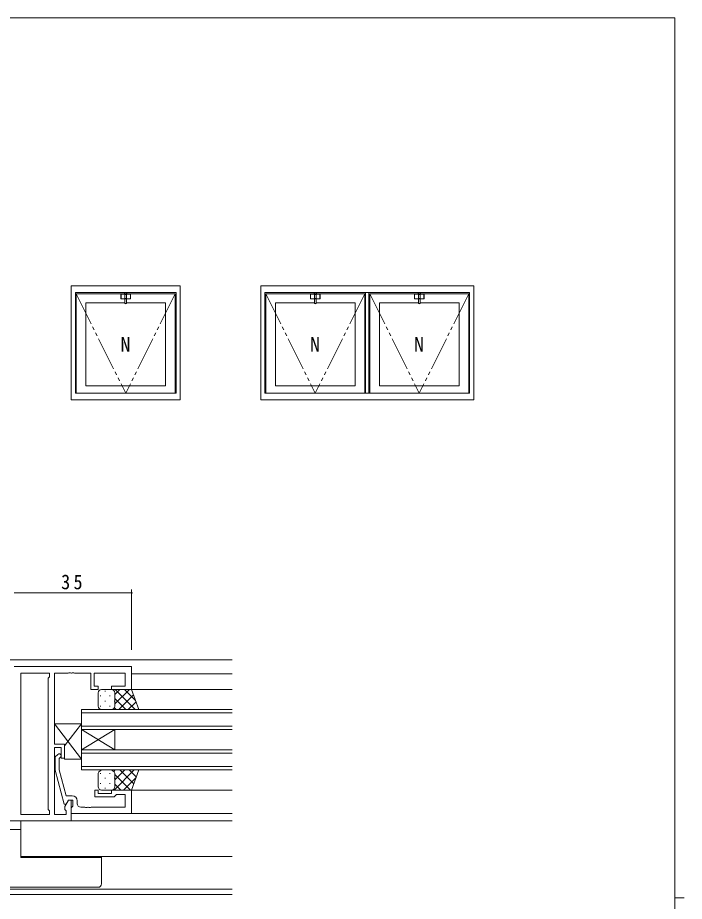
# Model space of a CAD drawing. Units: millimetres on the paper. Extents: x -397 to 397, y -282 to 282.
# Drawn here: x 180.1 to 378.9, y 15.8 to 279.3 of the extents above; entities that cross this region are included whole.
import ezdxf
from ezdxf.enums import TextEntityAlignment as Align

# ---------------------------------------------------------------- set-up
doc = ezdxf.new("R2010")
doc.units = ezdxf.units.MM
doc.linetypes.add('USER3', pattern=[15, 10, -1, 1, -1, 1, -1])
for name, color, linetype, lineweight in [('0-1_YKK_ZWAK', 7, 'Continuous', 18), ('0-3_YKK_D', 6, 'Continuous', 18), ('0-4_YKK_11', 7, 'Continuous', 18), ('0-5_YKK_12', 2, 'Continuous', 18), ('0-6_YKK_A1', 4, 'Continuous', 18), ('0-7_YKK_13', 4, 'Continuous', 18)]:
    doc.layers.add(name, color=color, linetype=linetype, lineweight=lineweight)
doc.styles.add('ＭＳ ゴシック', font='')
doc.styles.get('ＭＳ ゴシック').set_extended_font_data('MS Gothic')

msp = doc.modelspace()

# ---------------------------------------------------------------- linework, layer by layer
at = {"layer": '0-1_YKK_ZWAK'}
for p, q in [((376.092, 279.312), (-393.908, 279.312)), ((376.092, 279.312), (376.092, -245.688)), ((376.092, 16.812), (378.892, 16.812))]:
    msp.add_line(p, q, dxfattribs=at)
at = {"layer": '0-3_YKK_D'}
for p, q in [((214.12, 90.795), (214.12, 108.795)), ((179.12, 107.795), (214.12, 107.795))]:
    msp.add_line(p, q, dxfattribs=at)
for start, end in [(0, 180), (180, 0)]:
    msp.add_arc((214.12, 107.795), 0.106, start, end, dxfattribs=at)
at = {"layer": '0-4_YKK_11'}
for p, q in [((214.12, 85.795), (179.12, 85.795)), ((214.12, 78.995), (214.12, 85.795)), ((181.05, 83.865), (181.05, 41.725)), ((189.62, 83.865), (181.05, 83.865)), ((181.05, 83.865), (181.05, 41.725)), ((189.19, 82.365), (189.62, 82.795)), ((189.19, 43.225), (189.19, 82.365)), ((189.62, 82.795), (189.62, 83.865)), ((191.12, 83.865), (195.162, 83.865)), ((191.12, 62.695), (191.12, 83.865)), ((195.162, 83.865), (195.345, 83.985)), ((195.345, 83.985), (195.895, 83.985)), ((195.895, 83.985), (196.078, 83.865)), ((196.078, 83.865), (196.162, 83.865)), ((196.162, 83.865), (196.345, 83.985)), ((196.345, 83.985), (196.895, 83.985)), ((196.895, 83.985), (197.078, 83.865)), ((197.078, 83.865), (201.92, 83.865)), ((201.92, 83.865), (201.92, 78.995)), ((202.92, 83.865), (212.19, 83.865)), ((202.92, 79.995), (202.92, 83.865)), ((212.19, 83.865), (212.19, 79.995)), ((204.12, 79.995), (202.92, 79.995)), ((204.12, 78.995), (204.12, 79.995)), ((208.12, 79.995), (208.12, 78.995)), ((212.19, 79.995), (208.12, 79.995)), ((201.92, 78.995), (204.12, 78.995)), ((208.12, 78.995), (214.12, 78.995)), ((194.12, 62.695), (191.12, 62.695)), ((191.12, 61.695), (193.12, 61.695)), ((191.12, 41.725), (191.12, 61.695)), ((193.12, 61.695), (193.12, 58.495)), ((194.12, 58.495), (194.12, 62.695)), ((192.096, 59.619), (191.32, 58.843)), ((191.32, 58.843), (191.32, 54.898)), ((192.52, 58.346), (192.944, 58.771)), ((192.52, 55.056), (192.52, 58.346)), ((193.12, 58.495), (194.12, 58.495)), ((191.32, 54.898), (194.027, 44.795)), ((194.599, 47.295), (192.52, 55.056)), ((203.12, 48.995), (203.12, 46.995)), ((204.12, 48.995), (203.12, 48.995)), ((204.12, 47.995), (204.12, 48.995)), ((208.12, 47.995), (204.12, 47.995)), ((208.12, 48.995), (208.12, 47.995)), ((214.12, 48.995), (208.12, 48.995)), ((208.92, 46.995), (209.42, 47.495)), ((209.42, 47.495), (209.62, 47.695)), ((209.62, 47.695), (212.19, 47.695)), ((212.19, 47.695), (212.19, 43.925)), ((214.12, 41.995), (214.12, 48.995)), ((195.32, 45.995), (194.19, 44.038)), ((196.42, 47.295), (194.599, 47.295)), ((194.627, 44.795), (195.32, 45.995)), ((196.12, 45.995), (195.32, 45.995)), ((195.32, 45.995), (196.62, 45.995)), ((196.12, 39.795), (196.12, 45.995)), ((196.62, 45.995), (196.62, 44.195)), ((197.92, 44.925), (197.92, 45.795)), ((203.12, 46.995), (208.92, 46.995)), ((189.62, 42.795), (189.19, 43.225)), ((189.62, 41.725), (189.62, 42.795)), ((194.027, 44.795), (194.627, 44.795)), ((194.19, 44.038), (194.19, 43.225)), ((194.19, 43.225), (194.62, 42.795)), ((194.62, 42.795), (194.62, 41.725)), ((196.42, 43.995), (196.12, 43.695)), ((196.12, 43.695), (196.12, 41.995)), ((196.62, 44.195), (196.42, 43.995)), ((200.162, 43.925), (198.92, 43.925)), ((200.345, 43.805), (200.162, 43.925)), ((200.895, 43.805), (200.345, 43.805)), ((201.078, 43.925), (200.895, 43.805)), ((201.162, 43.925), (201.078, 43.925)), ((201.345, 43.805), (201.162, 43.925)), ((201.895, 43.805), (201.345, 43.805)), ((202.078, 43.925), (201.895, 43.805)), ((212.19, 43.925), (202.078, 43.925)), ((156.12, 39.795), (196.12, 39.795)), ((181.05, 41.725), (189.62, 41.725)), ((194.62, 41.725), (191.12, 41.725)), ((196.12, 41.995), (214.12, 41.995))]:
    msp.add_line(p, q, dxfattribs=at)
for centre, radius, start, end in [((192.52, 59.195), 0.6, 314.99999, 135.00001), ((196.42, 45.795), 1.5, 0.00001, 89.99999), ((198.92, 44.925), 1, 180.00001, 269.99999)]:
    msp.add_arc(centre, radius, start, end, dxfattribs=at)
at = {"layer": '0-5_YKK_12'}
for p, q in [((244.12, 87.795), (38.12, 87.795)), ((244.12, 83.595), (214.12, 83.595)), ((213.62, 78.995), (244.12, 78.995)), ((199.12, 72.995), (199.12, 66.995)), ((244.12, 72.995), (199.12, 72.995)), ((199.12, 71.995), (244.12, 71.995)), ((244.12, 67.995), (199.12, 67.995)), ((199.12, 60.995), (209.12, 66.995)), ((199.12, 66.995), (209.12, 60.995)), ((199.12, 66.995), (199.12, 60.995)), ((199.12, 66.995), (244.12, 66.995)), ((209.12, 66.995), (209.12, 60.995)), ((199.12, 60.995), (199.12, 54.995)), ((244.12, 60.995), (199.12, 60.995)), ((199.12, 59.995), (244.12, 59.995)), ((244.12, 55.995), (199.12, 55.995)), ((199.12, 54.995), (244.12, 54.995)), ((244.12, 48.996), (213.82, 48.996)), ((181.05, 39.795), (181.05, 29.196)), ((244.12, 39.795), (195.682, 39.795)), ((244.12, 41.995), (196.42, 41.995)), ((244.12, 29.196), (181.05, 29.196)), ((38.12, 19.425), (244.12, 19.425)), ((244.12, 17.795), (38.12, 17.795))]:
    msp.add_line(p, q, dxfattribs=at)
at = {"layer": '0-6_YKK_A1'}
for p, q in [((228.595, 165.312), (228.595, 199.312)), ((197.345, 167.312), (197.345, 197.312)), ((197.345, 197.312), (227.345, 197.312)), ((197.595, 167.312), (197.595, 196.962)), ((197.595, 196.962), (212.07, 196.962)), ((210.898, 196.772), (210.898, 195.552)), ((210.948, 195.604), (210.948, 196.721)), ((210.998, 196.872), (213.693, 196.872)), ((213.693, 195.452), (210.998, 195.452)), ((212.07, 196.81), (211.045, 196.821)), ((212.07, 195.514), (211.045, 195.504)), ((211.935, 195.45), (211.935, 195.513)), ((211.935, 195.478), (212.07, 195.478)), ((212.07, 195.45), (211.935, 195.45)), ((212.013, 196.872), (212.013, 197.162)), ((212.17, 197.162), (212.013, 197.162)), ((212.678, 195.512), (212.013, 195.512)), ((212.063, 197.162), (212.063, 196.872)), ((212.063, 196.962), (212.07, 196.962)), ((212.07, 196.872), (212.07, 197.187)), ((212.07, 196.759), (212.07, 195.573)), ((212.07, 194.08), (212.07, 195.512)), ((212.595, 197.212), (212.095, 197.212)), ((212.57, 196.809), (212.12, 196.809)), ((212.57, 195.523), (212.12, 195.523)), ((212.57, 195.483), (212.12, 195.483)), ((212.17, 197.212), (212.17, 197.162)), ((212.17, 197.212), (212.52, 197.212)), ((212.52, 197.212), (212.52, 197.162)), ((212.678, 197.162), (212.52, 197.162)), ((212.62, 196.872), (212.62, 197.187)), ((212.62, 196.962), (227.095, 196.962)), ((212.62, 196.962), (212.628, 196.962)), ((212.62, 196.81), (213.645, 196.821)), ((212.62, 196.759), (212.62, 195.573)), ((212.62, 195.514), (213.645, 195.504)), ((212.62, 194.08), (212.62, 195.512)), ((212.62, 195.478), (212.755, 195.478)), ((212.755, 195.45), (212.62, 195.45)), ((212.628, 197.162), (212.628, 196.872)), ((212.678, 197.162), (212.678, 196.872)), ((212.755, 195.45), (212.755, 195.513)), ((213.742, 195.604), (213.742, 196.721)), ((213.793, 196.772), (213.793, 195.552)), ((227.095, 167.312), (227.095, 196.962)), ((227.345, 167.312), (227.345, 197.312)), ((314.87, 197.312), (253.87, 197.312)), ((253.87, 167.312), (253.87, 197.312)), ((254.12, 167.312), (254.12, 196.962)), ((254.12, 196.962), (268.595, 196.962)), ((267.422, 196.772), (267.422, 195.552)), ((267.473, 195.604), (267.473, 196.721)), ((267.522, 196.872), (270.217, 196.872)), ((270.217, 195.452), (267.522, 195.452)), ((268.595, 196.81), (267.57, 196.821)), ((268.595, 195.514), (267.57, 195.504)), ((268.46, 195.45), (268.46, 195.513)), ((268.46, 195.478), (268.595, 195.478)), ((268.595, 195.45), (268.46, 195.45)), ((268.537, 196.872), (268.537, 197.162)), ((268.695, 197.162), (268.537, 197.162)), ((269.202, 195.512), (268.537, 195.512)), ((268.587, 197.162), (268.587, 196.872)), ((268.587, 196.962), (268.595, 196.962)), ((268.595, 196.872), (268.595, 197.187)), ((268.595, 196.759), (268.595, 195.573)), ((268.595, 194.08), (268.595, 195.512)), ((269.12, 197.212), (268.62, 197.212)), ((269.095, 196.809), (268.645, 196.809)), ((269.095, 195.523), (268.645, 195.523)), ((269.095, 195.483), (268.645, 195.483)), ((268.695, 197.212), (268.695, 197.162)), ((268.695, 197.212), (269.045, 197.212)), ((269.045, 197.212), (269.045, 197.162)), ((269.202, 197.162), (269.045, 197.162)), ((269.145, 196.872), (269.145, 197.187)), ((269.145, 196.962), (283.62, 196.962)), ((269.145, 196.962), (269.152, 196.962)), ((269.145, 196.81), (270.17, 196.821)), ((269.145, 196.759), (269.145, 195.573)), ((269.145, 195.514), (270.17, 195.504)), ((269.145, 194.08), (269.145, 195.512)), ((269.145, 195.478), (269.28, 195.478)), ((269.28, 195.45), (269.145, 195.45)), ((269.152, 197.162), (269.152, 196.872)), ((269.202, 197.162), (269.202, 196.872)), ((269.28, 195.45), (269.28, 195.513)), ((270.267, 195.604), (270.267, 196.721)), ((270.317, 196.772), (270.317, 195.552)), ((283.62, 167.312), (283.62, 196.962)), ((283.87, 167.312), (283.87, 197.312)), ((284.87, 167.312), (284.87, 197.312)), ((299.595, 196.962), (285.12, 196.962)), ((285.12, 167.312), (285.12, 196.962)), ((298.422, 196.772), (298.422, 195.552)), ((298.422, 196.772), (298.422, 195.552)), ((298.422, 196.772), (298.422, 195.552)), ((298.473, 195.604), (298.473, 196.721)), ((298.473, 195.604), (298.473, 196.721)), ((298.473, 195.604), (298.473, 196.721)), ((298.522, 196.872), (301.217, 196.872)), ((298.522, 196.872), (301.217, 196.872)), ((298.522, 196.872), (301.217, 196.872)), ((301.217, 195.452), (298.522, 195.452)), ((301.217, 195.452), (298.522, 195.452)), ((301.217, 195.452), (298.522, 195.452)), ((299.595, 196.81), (298.57, 196.821)), ((299.595, 196.81), (298.57, 196.821)), ((299.595, 196.81), (298.57, 196.821)), ((299.595, 195.514), (298.57, 195.504)), ((299.595, 195.514), (298.57, 195.504)), ((299.595, 195.514), (298.57, 195.504)), ((299.46, 195.45), (299.46, 195.513)), ((299.46, 195.45), (299.46, 195.513)), ((299.46, 195.45), (299.46, 195.513)), ((299.46, 195.478), (299.595, 195.478)), ((299.46, 195.478), (299.595, 195.478)), ((299.46, 195.478), (299.595, 195.478)), ((299.595, 195.45), (299.46, 195.45)), ((299.595, 195.45), (299.46, 195.45)), ((299.595, 195.45), (299.46, 195.45)), ((299.537, 196.872), (299.537, 197.162)), ((299.695, 197.162), (299.537, 197.162)), ((299.537, 196.872), (299.537, 197.162)), ((299.695, 197.162), (299.537, 197.162)), ((299.537, 196.872), (299.537, 197.162)), ((299.695, 197.162), (299.537, 197.162)), ((300.202, 195.512), (299.537, 195.512)), ((300.202, 195.512), (299.537, 195.512)), ((300.202, 195.512), (299.537, 195.512)), ((299.587, 197.162), (299.587, 196.872)), ((299.587, 197.162), (299.587, 196.872)), ((299.587, 197.162), (299.587, 196.872)), ((299.587, 196.962), (299.595, 196.962)), ((299.587, 196.962), (299.595, 196.962)), ((299.587, 196.962), (299.595, 196.962)), ((299.595, 196.872), (299.595, 197.187)), ((299.595, 196.872), (299.595, 197.187)), ((299.595, 196.872), (299.595, 197.187)), ((299.595, 196.759), (299.595, 195.573)), ((299.595, 196.759), (299.595, 195.573)), ((299.595, 196.759), (299.595, 195.573)), ((299.595, 194.08), (299.595, 195.512)), ((299.595, 194.08), (299.595, 195.512)), ((299.595, 194.08), (299.595, 195.512)), ((300.12, 197.212), (299.62, 197.212)), ((300.12, 197.212), (299.62, 197.212)), ((300.12, 197.212), (299.62, 197.212)), ((300.095, 196.809), (299.645, 196.809)), ((300.095, 196.809), (299.645, 196.809)), ((300.095, 196.809), (299.645, 196.809)), ((300.095, 195.523), (299.645, 195.523)), ((300.095, 195.523), (299.645, 195.523)), ((300.095, 195.523), (299.645, 195.523)), ((300.095, 195.483), (299.645, 195.483)), ((300.095, 195.483), (299.645, 195.483)), ((300.095, 195.483), (299.645, 195.483)), ((299.695, 197.212), (299.695, 197.162)), ((299.695, 197.212), (300.045, 197.212)), ((299.695, 197.212), (299.695, 197.162)), ((299.695, 197.212), (300.045, 197.212)), ((299.695, 197.212), (299.695, 197.162)), ((299.695, 197.212), (300.045, 197.212)), ((300.045, 197.212), (300.045, 197.162)), ((300.045, 197.212), (300.045, 197.162)), ((300.045, 197.212), (300.045, 197.162)), ((300.202, 197.162), (300.045, 197.162)), ((300.202, 197.162), (300.045, 197.162)), ((300.202, 197.162), (300.045, 197.162)), ((300.145, 196.872), (300.145, 197.187)), ((300.145, 196.872), (300.145, 197.187)), ((300.145, 196.872), (300.145, 197.187)), ((300.145, 196.962), (300.152, 196.962)), ((300.145, 196.962), (300.152, 196.962)), ((300.145, 196.962), (300.152, 196.962)), ((314.62, 196.962), (300.145, 196.962)), ((300.145, 196.81), (301.17, 196.821)), ((300.145, 196.81), (301.17, 196.821)), ((300.145, 196.81), (301.17, 196.821)), ((300.145, 196.759), (300.145, 195.573)), ((300.145, 196.759), (300.145, 195.573)), ((300.145, 196.759), (300.145, 195.573)), ((300.145, 195.514), (301.17, 195.504)), ((300.145, 195.514), (301.17, 195.504)), ((300.145, 195.514), (301.17, 195.504)), ((300.145, 194.08), (300.145, 195.512)), ((300.145, 194.08), (300.145, 195.512)), ((300.145, 194.08), (300.145, 195.512)), ((300.145, 195.478), (300.28, 195.478)), ((300.145, 195.478), (300.28, 195.478)), ((300.145, 195.478), (300.28, 195.478)), ((300.28, 195.45), (300.145, 195.45)), ((300.28, 195.45), (300.145, 195.45)), ((300.28, 195.45), (300.145, 195.45)), ((300.152, 197.162), (300.152, 196.872)), ((300.152, 197.162), (300.152, 196.872)), ((300.152, 197.162), (300.152, 196.872)), ((300.202, 197.162), (300.202, 196.872)), ((300.202, 197.162), (300.202, 196.872)), ((300.202, 197.162), (300.202, 196.872)), ((300.28, 195.45), (300.28, 195.513)), ((300.28, 195.45), (300.28, 195.513)), ((300.28, 195.45), (300.28, 195.513)), ((301.267, 195.604), (301.267, 196.721)), ((301.267, 195.604), (301.267, 196.721)), ((301.267, 195.604), (301.267, 196.721)), ((301.317, 196.772), (301.317, 195.552)), ((301.317, 196.772), (301.317, 195.552)), ((301.317, 196.772), (301.317, 195.552)), ((314.62, 167.312), (314.62, 196.962)), ((314.87, 167.312), (314.87, 197.312)), ((200.495, 169.562), (200.495, 194.262)), ((200.495, 194.262), (212.07, 194.262)), ((212.62, 194.262), (224.195, 194.262)), ((224.195, 169.562), (224.195, 194.262)), ((257.02, 169.562), (257.02, 194.262)), ((257.02, 194.262), (268.595, 194.262)), ((269.145, 194.262), (280.72, 194.262)), ((280.72, 169.562), (280.72, 194.262)), ((299.595, 194.262), (288.02, 194.262)), ((288.02, 169.562), (288.02, 194.262)), ((311.72, 194.262), (300.145, 194.262)), ((311.72, 169.562), (311.72, 194.262)), ((200.495, 169.562), (224.195, 169.562)), ((257.02, 169.562), (280.72, 169.562)), ((311.72, 169.562), (288.02, 169.562)), ((197.345, 167.312), (227.345, 167.312)), ((314.87, 167.312), (253.87, 167.312)), ((196.095, 165.312), (228.595, 165.312)), ((252.62, 165.312), (283.62, 165.312)), ((316.12, 165.312), (283.62, 165.312))]:
    msp.add_line(p, q, dxfattribs=at)
at = {"layer": '0-6_YKK_A1', "linetype": 'USER3'}
for p, q in [((197.595, 196.962), (212.345, 167.312)), ((227.095, 196.962), (212.345, 167.312)), ((254.12, 196.962), (268.87, 167.312)), ((283.62, 196.962), (268.87, 167.312)), ((285.12, 196.962), (299.87, 167.312)), ((314.62, 196.962), (299.87, 167.312))]:
    msp.add_line(p, q, dxfattribs=at)
at = {"layer": '0-6_YKK_A1'}
for points in [[(196.095, 165.312), (196.095, 199.312), (228.595, 199.312)], [(252.62, 165.312), (252.62, 199.312), (283.62, 199.312)], [(316.12, 165.312), (316.12, 199.312), (283.62, 199.312)]]:
    msp.add_lwpolyline(points, dxfattribs=at)
for centre, radius, start, end in [((210.998, 196.772), 0.1, 90, 180), ((210.998, 195.552), 0.1, 180, 270), ((211.048, 196.721), 0.1, 87.12286, 180), ((211.048, 195.604), 0.1, 180, 272.87714), ((212.095, 197.187), 0.025, 90, 180), ((212.12, 196.759), 0.05, 90, 180), ((212.12, 195.573), 0.05, 180, 270), ((212.12, 195.433), 0.05, 90, 180), ((212.57, 196.759), 0.05, 0, 90), ((212.57, 195.573), 0.05, 270, 0), ((212.57, 195.433), 0.05, 0, 90), ((212.595, 197.187), 0.025, 0, 90), ((213.642, 196.721), 0.1, 0, 92.87714), ((213.642, 195.604), 0.1, 269.39786, 0), ((213.693, 196.772), 0.1, 0, 90), ((213.693, 195.552), 0.1, 270, 0), ((267.522, 196.772), 0.1, 90, 180), ((267.522, 195.552), 0.1, 180, 270), ((267.573, 196.721), 0.1, 87.12286, 180), ((267.573, 195.604), 0.1, 180, 272.87714), ((268.62, 197.187), 0.025, 90, 180), ((268.645, 196.759), 0.05, 90, 180), ((268.645, 195.573), 0.05, 180, 270), ((268.645, 195.433), 0.05, 90, 180), ((269.095, 196.759), 0.05, 0, 90), ((269.095, 195.573), 0.05, 270, 0), ((269.095, 195.433), 0.05, 0, 90), ((269.12, 197.187), 0.025, 0, 90), ((270.167, 196.721), 0.1, 0, 92.87714), ((270.167, 195.604), 0.1, 269.39786, 0), ((270.217, 196.772), 0.1, 0, 90), ((270.217, 195.552), 0.1, 270, 0), ((298.522, 196.772), 0.1, 90, 180), ((298.522, 196.772), 0.1, 90, 180), ((298.522, 196.772), 0.1, 90, 180), ((298.522, 195.552), 0.1, 180, 270), ((298.522, 195.552), 0.1, 180, 270), ((298.522, 195.552), 0.1, 180, 270), ((298.573, 196.721), 0.1, 87.12286, 180), ((298.573, 196.721), 0.1, 87.12286, 180), ((298.573, 196.721), 0.1, 87.12286, 180), ((298.573, 195.604), 0.1, 180, 272.87714), ((298.573, 195.604), 0.1, 180, 272.87714), ((298.573, 195.604), 0.1, 180, 272.87714), ((299.62, 197.187), 0.025, 90, 180), ((299.62, 197.187), 0.025, 90, 180), ((299.62, 197.187), 0.025, 90, 180), ((299.645, 196.759), 0.05, 90, 180), ((299.645, 196.759), 0.05, 90, 180), ((299.645, 196.759), 0.05, 90, 180), ((299.645, 195.573), 0.05, 180, 270), ((299.645, 195.573), 0.05, 180, 270), ((299.645, 195.573), 0.05, 180, 270), ((299.645, 195.433), 0.05, 90, 180), ((299.645, 195.433), 0.05, 90, 180), ((299.645, 195.433), 0.05, 90, 180), ((300.095, 196.759), 0.05, 0, 90), ((300.095, 196.759), 0.05, 0, 90), ((300.095, 196.759), 0.05, 0, 90), ((300.095, 195.573), 0.05, 270, 0), ((300.095, 195.573), 0.05, 270, 0), ((300.095, 195.573), 0.05, 270, 0), ((300.095, 195.433), 0.05, 0, 90), ((300.095, 195.433), 0.05, 0, 90), ((300.095, 195.433), 0.05, 0, 90), ((300.12, 197.187), 0.025, 0, 90), ((300.12, 197.187), 0.025, 0, 90), ((300.12, 197.187), 0.025, 0, 90), ((301.167, 196.721), 0.1, 0, 92.87714), ((301.167, 196.721), 0.1, 0, 92.87714), ((301.167, 196.721), 0.1, 0, 92.87714), ((301.167, 195.604), 0.1, 269.39786, 0), ((301.167, 195.604), 0.1, 269.39786, 0), ((301.167, 195.604), 0.1, 269.39786, 0), ((301.217, 196.772), 0.1, 0, 90), ((301.217, 196.772), 0.1, 0, 90), ((301.217, 196.772), 0.1, 0, 90), ((301.217, 195.552), 0.1, 270, 0), ((301.217, 195.552), 0.1, 270, 0), ((301.217, 195.552), 0.1, 270, 0), ((212.12, 194.183), 0.05, 180, 261.0732), ((212.12, 194.08), 0.05, 180, 261.0732), ((212.345, 195.616), 1.5, 261.0732, 278.9268), ((212.345, 195.512), 1.5, 261.0732, 278.9268), ((212.57, 194.183), 0.05, 278.9268, 0), ((212.57, 194.08), 0.05, 278.9268, 0), ((268.645, 194.183), 0.05, 180, 261.0732), ((268.645, 194.08), 0.05, 180, 261.0732), ((268.87, 195.616), 1.5, 261.0732, 278.9268), ((268.87, 195.512), 1.5, 261.0732, 278.9268), ((269.095, 194.183), 0.05, 278.9268, 0), ((269.095, 194.08), 0.05, 278.9268, 0), ((299.645, 194.183), 0.05, 180, 261.0732), ((299.645, 194.183), 0.05, 180, 261.0732), ((299.645, 194.183), 0.05, 180, 261.0732), ((299.645, 194.08), 0.05, 180, 261.0732), ((299.645, 194.08), 0.05, 180, 261.0732), ((299.645, 194.08), 0.05, 180, 261.0732), ((299.87, 195.616), 1.5, 261.0732, 278.9268), ((299.87, 195.616), 1.5, 261.0732, 278.9268), ((299.87, 195.616), 1.5, 261.0732, 278.9268), ((299.87, 195.512), 1.5, 261.0732, 278.9268), ((299.87, 195.512), 1.5, 261.0732, 278.9268), ((299.87, 195.512), 1.5, 261.0732, 278.9268), ((300.095, 194.183), 0.05, 278.9268, 0), ((300.095, 194.183), 0.05, 278.9268, 0), ((300.095, 194.183), 0.05, 278.9268, 0), ((300.095, 194.08), 0.05, 278.9268, 0), ((300.095, 194.08), 0.05, 278.9268, 0), ((300.095, 194.08), 0.05, 278.9268, 0)]:
    msp.add_arc(centre, radius, start, end, dxfattribs=at)
at = {"layer": '0-7_YKK_13'}
for p, q in [((204.12, 73.995), (204.12, 77.995)), ((204.785, 77.16), (204.785, 76.96)), ((205.12, 78.995), (208.12, 78.995)), ((206.2, 78.575), (206.2, 78.375)), ((207.615, 77.16), (207.615, 76.96)), ((214.12, 78.995), (208.12, 78.995)), ((209.12, 74.674), (213.441, 78.995)), ((209.12, 77.502), (210.613, 78.995)), ((209.12, 77.995), (209.12, 73.995)), ((209.12, 77.995), (209.12, 74.395)), ((215.193, 72.995), (209.193, 78.995)), ((210.269, 72.995), (214.686, 77.411)), ((215.286, 75.73), (212.021, 78.995)), ((216.263, 72.995), (214.12, 78.995)), ((204.785, 74.13), (204.785, 73.93)), ((206.2, 75.545), (206.2, 75.345)), ((207.615, 74.13), (207.615, 73.93)), ((209.03, 75.545), (209.03, 75.345)), ((212.364, 72.995), (209.12, 76.24)), ((213.098, 72.995), (215.43, 75.327)), ((208.12, 72.995), (205.12, 72.995)), ((208.12, 72.995), (216.263, 72.995)), ((209.536, 72.995), (209.004, 73.527)), ((215.926, 72.995), (216.174, 73.243)), ((199.12, 58.195), (191.12, 68.695)), ((191.12, 68.695), (191.12, 62.695)), ((199.12, 68.695), (191.12, 68.695)), ((194.12, 62.133), (199.12, 68.695)), ((199.12, 58.195), (199.12, 68.695)), ((191.12, 62.695), (194.12, 62.695)), ((194.12, 62.695), (194.12, 58.195)), ((194.12, 58.195), (199.12, 58.195)), ((204.12, 53.495), (204.12, 49.995)), ((204.785, 53.86), (204.785, 54.06)), ((208.12, 54.995), (205.12, 54.995)), ((207.615, 53.86), (207.615, 54.06)), ((208.12, 54.995), (216.263, 54.995)), ((208.774, 54.529), (209.24, 54.995)), ((208.897, 48.995), (214.897, 54.995)), ((209.12, 52.046), (212.068, 54.995)), ((213.737, 48.995), (209.12, 53.612)), ((209.12, 49.995), (209.12, 53.495)), ((209.12, 49.995), (209.12, 53.095)), ((214.763, 50.797), (210.565, 54.995)), ((211.725, 48.995), (215.45, 52.72)), ((215.508, 52.881), (213.394, 54.995)), ((216.263, 54.995), (214.12, 48.995)), ((216.252, 54.965), (216.222, 54.995)), ((204.785, 50.83), (204.785, 51.03)), ((206.2, 52.445), (206.2, 52.645)), ((207.615, 50.83), (207.615, 51.03)), ((209.03, 52.445), (209.03, 52.645)), ((210.909, 48.995), (209.12, 50.784)), ((205.12, 48.995), (208.12, 48.995)), ((206.2, 49.415), (206.2, 49.615)), ((214.12, 48.995), (208.12, 48.995)), ((209.03, 49.58), (209.03, 49.615)), ((156.12, 37.195), (181.05, 37.195)), ((181.12, 29.196), (181.12, 28.895)), ((181.238, 28.971), (181.258, 29.196)), ((205.12, 28.895), (205.12, 29.196)), ((181.12, 28.895), (204.12, 28.895)), ((181.217, 28.895), (181.238, 28.971)), ((204.12, 19.995), (156.12, 19.995))]:
    msp.add_line(p, q, dxfattribs=at)
msp.add_lwpolyline([(204.12, 28.895), (205.12, 28.895), (205.12, 20.995)], dxfattribs=at)
for centre, radius, start, end in [((205.12, 77.995), 1, 89.9999, 179.9999), ((208.12, 77.995), 1, 359.9999, 89.9999), ((205.12, 73.995), 1, 179.9999, 269.9999), ((208.12, 73.995), 1, 269.9999, 359.9999), ((205.652, 53.557), 1.534, 110.30881, 182.3117), ((207.588, 53.557), 1.534, 357.68843, 69.69136), ((205.12, 49.995), 1, 180.0001, 270.0001), ((208.12, 49.995), 1, 270.0001, 0.0001), ((204.12, 20.995), 1, 270, 0)]:
    msp.add_arc(centre, radius, start, end, dxfattribs=at)

# ---------------------------------------------------------------- texts
at = {"layer": '0-3_YKK_D', "color": 7, "insert": (193.1, 108.795), "char_height": 4.399, "attachment_point": 7, "style": 'ＭＳ ゴシック'}
msp.add_mtext('\\T1.37;\\W0.9;35', dxfattribs=at)
at = {"layer": '0-6_YKK_A1', "color": 7, "style": 'ＭＳ ゴシック'}
for p in [(210.771, 178.368), (267.296, 178.368), (298.296, 178.368)]:
    msp.add_text('N', height=4.399, dxfattribs=at).set_placement(p, align=Align.BOTTOM_LEFT)

doc.saveas('drawing.dxf')
